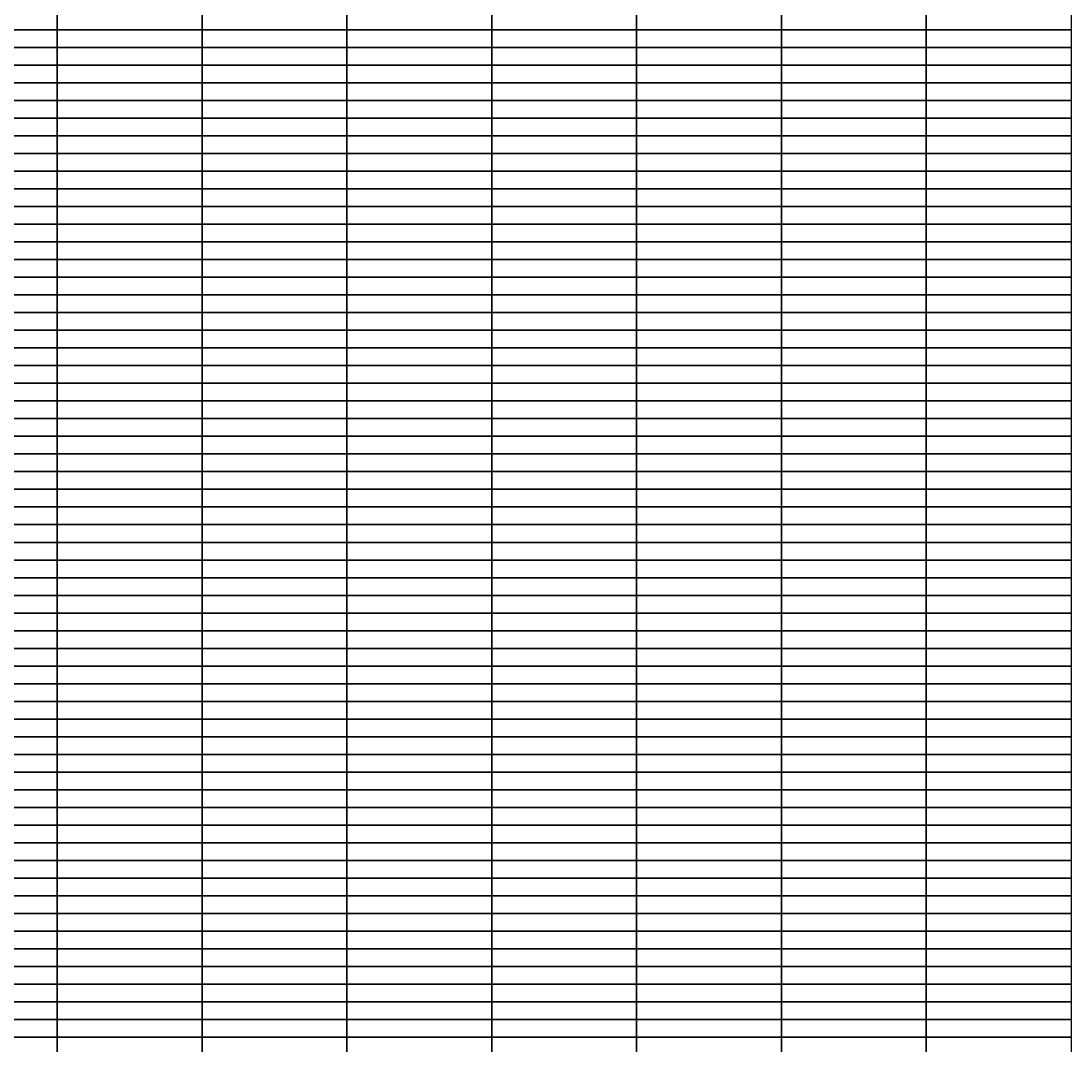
# Model space of a CAD drawing. Header units: metres. Extents: x 0 to 1189, y 5 to 4665.
# Drawn here: x 891.8 to 1189, y 4082.5 to 4372.5 of the extents above; entities that cross this region are included whole.
import ezdxf

# ---------------------------------------------------------------- set-up
doc = ezdxf.new("R2010")
doc.units = ezdxf.units.M

msp = doc.modelspace()

# ---------------------------------------------------------------- linework, layer by layer
for points in [[(902, 4370, 165.11), (861, 4370, 155.15), (861, 4375, 178.22), (902, 4375, 181.36)], [(943, 4370, 170.91), (902, 4370, 165.11), (902, 4375, 181.36), (943, 4375, 183.93)], [(984, 4370, 175.76), (943, 4370, 170.91), (943, 4375, 183.93), (984, 4375, 184.61)], [(1025, 4370, 178.91), (984, 4370, 175.76), (984, 4375, 184.61), (1025, 4375, 185.31)], [(1066, 4370, 181.17), (1025, 4370, 178.91), (1025, 4375, 185.31), (1066, 4375, 185.81)], [(1107, 4370, 182.7), (1066, 4370, 181.17), (1066, 4375, 185.81), (1107, 4375, 186.12)], [(1148, 4370, 183.69), (1107, 4370, 182.7), (1107, 4375, 186.12), (1148, 4375, 186.33)], [(1189, 4370, 184.22), (1148, 4370, 183.69), (1148, 4375, 186.33), (1189, 4375, 186.44)], [(902, 4365, 148.87), (861, 4365, 122.05), (861, 4370, 155.15), (902, 4370, 165.11)], [(943, 4365, 155.66), (902, 4365, 148.87), (902, 4370, 165.11), (943, 4370, 170.91)], [(984, 4365, 166.92), (943, 4365, 155.66), (943, 4370, 170.91), (984, 4370, 175.76)], [(1025, 4365, 175.31), (984, 4365, 166.92), (984, 4370, 175.76), (1025, 4370, 178.91)], [(1066, 4365, 180.98), (1025, 4365, 175.31), (1025, 4370, 178.91), (1066, 4370, 181.17)], [(1107, 4365, 183.04), (1066, 4365, 180.98), (1066, 4370, 181.17), (1107, 4370, 182.7)], [(1148, 4365, 184.54), (1107, 4365, 183.04), (1107, 4370, 182.7), (1148, 4370, 183.69)], [(1189, 4365, 185.01), (1148, 4365, 184.54), (1148, 4370, 183.69), (1189, 4370, 184.22)], [(902, 4360, 181.61), (861, 4360, 179.62), (861, 4365, 122.05), (902, 4365, 148.87)], [(943, 4360, 182.5), (902, 4360, 181.61), (902, 4365, 148.87), (943, 4365, 155.66)], [(984, 4360, 185.49), (943, 4360, 182.5), (943, 4365, 155.66), (984, 4365, 166.92)], [(1025, 4360, 186.14), (984, 4360, 185.49), (984, 4365, 166.92), (1025, 4365, 175.31)], [(1066, 4360, 186.48), (1025, 4360, 186.14), (1025, 4365, 175.31), (1066, 4365, 180.98)], [(1107, 4360, 186.6), (1066, 4360, 186.48), (1066, 4365, 180.98), (1107, 4365, 183.04)], [(1148, 4360, 186.68), (1107, 4360, 186.6), (1107, 4365, 183.04), (1148, 4365, 184.54)], [(1189, 4360, 186.74), (1148, 4360, 186.68), (1148, 4365, 184.54), (1189, 4365, 185.01)], [(902, 4355, 182.24), (861, 4355, 183.01), (861, 4360, 179.62), (902, 4360, 181.61)], [(943, 4355, 182.09), (902, 4355, 182.24), (902, 4360, 181.61), (943, 4360, 182.5)], [(984, 4355, 182.72), (943, 4355, 182.09), (943, 4360, 182.5), (984, 4360, 185.49)], [(1025, 4355, 186.39), (984, 4355, 182.72), (984, 4360, 185.49), (1025, 4360, 186.14)], [(1066, 4355, 186.7), (1025, 4355, 186.39), (1025, 4360, 186.14), (1066, 4360, 186.48)], [(1107, 4355, 186.78), (1066, 4355, 186.7), (1066, 4360, 186.48), (1107, 4360, 186.6)], [(1148, 4355, 186.81), (1107, 4355, 186.78), (1107, 4360, 186.6), (1148, 4360, 186.68)], [(1189, 4355, 186.85), (1148, 4355, 186.81), (1148, 4360, 186.68), (1189, 4360, 186.74)], [(902, 4350, 183.45), (861, 4350, 182.73), (861, 4355, 183.01), (902, 4355, 182.24)], [(943, 4350, 184.79), (902, 4350, 183.45), (902, 4355, 182.24), (943, 4355, 182.09)], [(984, 4350, 186.11), (943, 4350, 184.79), (943, 4355, 182.09), (984, 4355, 182.72)], [(1025, 4350, 186.41), (984, 4350, 186.11), (984, 4355, 182.72), (1025, 4355, 186.39)], [(1066, 4350, 186.58), (1025, 4350, 186.41), (1025, 4355, 186.39), (1066, 4355, 186.7)], [(1107, 4350, 186.69), (1066, 4350, 186.58), (1066, 4355, 186.7), (1107, 4355, 186.78)], [(1148, 4350, 186.75), (1107, 4350, 186.69), (1107, 4355, 186.78), (1148, 4355, 186.81)], [(1189, 4350, 186.8), (1148, 4350, 186.75), (1148, 4355, 186.81), (1189, 4355, 186.85)], [(902, 4345, 142.66), (861, 4345, 113.46), (861, 4350, 182.73), (902, 4350, 183.45)], [(943, 4345, 163.26), (902, 4345, 142.66), (902, 4350, 183.45), (943, 4350, 184.79)], [(984, 4345, 165.86), (943, 4345, 163.26), (943, 4350, 184.79), (984, 4350, 186.11)], [(1025, 4345, 173.93), (984, 4345, 165.86), (984, 4350, 186.11), (1025, 4350, 186.41)], [(1066, 4345, 177.3), (1025, 4345, 173.93), (1025, 4350, 186.41), (1066, 4350, 186.58)], [(1107, 4345, 180.35), (1066, 4345, 177.3), (1066, 4350, 186.58), (1107, 4350, 186.69)], [(1148, 4345, 183.02), (1107, 4345, 180.35), (1107, 4350, 186.69), (1148, 4350, 186.75)], [(1189, 4345, 185.59), (1148, 4345, 183.02), (1148, 4350, 186.75), (1189, 4350, 186.8)], [(902, 4340, 135.11), (861, 4340, 128.41), (861, 4345, 113.46), (902, 4345, 142.66)], [(943, 4340, 149.87), (902, 4340, 135.11), (902, 4345, 142.66), (943, 4345, 163.26)], [(984, 4340, 165.26), (943, 4340, 149.87), (943, 4345, 163.26), (984, 4345, 165.86)], [(1025, 4340, 171.49), (984, 4340, 165.26), (984, 4345, 165.86), (1025, 4345, 173.93)], [(1066, 4340, 174.73), (1025, 4340, 171.49), (1025, 4345, 173.93), (1066, 4345, 177.3)], [(1107, 4340, 177.35), (1066, 4340, 174.73), (1066, 4345, 177.3), (1107, 4345, 180.35)], [(1148, 4340, 180.08), (1107, 4340, 177.35), (1107, 4345, 180.35), (1148, 4345, 183.02)], [(1189, 4340, 185.06), (1148, 4340, 180.08), (1148, 4345, 183.02), (1189, 4345, 185.59)], [(902, 4335, 179.28), (861, 4335, 174.38), (861, 4340, 128.41), (902, 4340, 135.11)], [(943, 4335, 181.57), (902, 4335, 179.28), (902, 4340, 135.11), (943, 4340, 149.87)], [(984, 4335, 184.33), (943, 4335, 181.57), (943, 4340, 149.87), (984, 4340, 165.26)], [(1025, 4335, 185.19), (984, 4335, 184.33), (984, 4340, 165.26), (1025, 4340, 171.49)], [(1066, 4335, 185.72), (1025, 4335, 185.19), (1025, 4340, 171.49), (1066, 4340, 174.73)], [(1107, 4335, 186.05), (1066, 4335, 185.72), (1066, 4340, 174.73), (1107, 4340, 177.35)], [(1148, 4335, 186.27), (1107, 4335, 186.05), (1107, 4340, 177.35), (1148, 4340, 180.08)], [(1189, 4335, 186.39), (1148, 4335, 186.27), (1148, 4340, 180.08), (1189, 4340, 185.06)], [(902, 4330, 177.36), (861, 4330, 168.54), (861, 4335, 174.38), (902, 4335, 179.28)], [(943, 4330, 179.69), (902, 4330, 177.36), (902, 4335, 179.28), (943, 4335, 181.57)], [(984, 4330, 182.96), (943, 4330, 179.69), (943, 4335, 181.57), (984, 4335, 184.33)], [(1025, 4330, 185.65), (984, 4330, 182.96), (984, 4335, 184.33), (1025, 4335, 185.19)], [(1066, 4330, 186.16), (1025, 4330, 185.65), (1025, 4335, 185.19), (1066, 4335, 185.72)], [(1107, 4330, 186.37), (1066, 4330, 186.16), (1066, 4335, 185.72), (1107, 4335, 186.05)], [(1148, 4330, 186.52), (1107, 4330, 186.37), (1107, 4335, 186.05), (1148, 4335, 186.27)], [(1189, 4330, 186.61), (1148, 4330, 186.52), (1148, 4335, 186.27), (1189, 4335, 186.39)], [(902, 4325, 176.33), (861, 4325, 171.58), (861, 4330, 168.54), (902, 4330, 177.36)], [(943, 4325, 181.16), (902, 4325, 176.33), (902, 4330, 177.36), (943, 4330, 179.69)], [(984, 4325, 185), (943, 4325, 181.16), (943, 4330, 179.69), (984, 4330, 182.96)], [(1025, 4325, 185.91), (984, 4325, 185), (984, 4330, 182.96), (1025, 4330, 185.65)], [(1066, 4325, 186.26), (1025, 4325, 185.91), (1025, 4330, 185.65), (1066, 4330, 186.16)], [(1107, 4325, 186.46), (1066, 4325, 186.26), (1066, 4330, 186.16), (1107, 4330, 186.37)], [(1148, 4325, 186.57), (1107, 4325, 186.46), (1107, 4330, 186.37), (1148, 4330, 186.52)], [(1189, 4325, 186.65), (1148, 4325, 186.57), (1148, 4330, 186.52), (1189, 4330, 186.61)], [(902, 4320, 177.08), (861, 4320, 166.92), (861, 4325, 171.58), (902, 4325, 176.33)], [(943, 4320, 180.62), (902, 4320, 177.08), (902, 4325, 176.33), (943, 4325, 181.16)], [(984, 4320, 183.69), (943, 4320, 180.62), (943, 4325, 181.16), (984, 4325, 185)], [(1025, 4320, 184.83), (984, 4320, 183.69), (984, 4325, 185), (1025, 4325, 185.91)], [(1066, 4320, 185.45), (1025, 4320, 184.83), (1025, 4325, 185.91), (1066, 4325, 186.26)], [(1107, 4320, 185.86), (1066, 4320, 185.45), (1066, 4325, 186.26), (1107, 4325, 186.46)], [(1148, 4320, 186.13), (1107, 4320, 185.86), (1107, 4325, 186.46), (1148, 4325, 186.57)], [(1189, 4320, 186.27), (1148, 4320, 186.13), (1148, 4325, 186.57), (1189, 4325, 186.65)], [(902, 4315, 170.61), (861, 4315, 159.33), (861, 4320, 166.92), (902, 4320, 177.08)], [(943, 4315, 174.31), (902, 4315, 170.61), (902, 4320, 177.08), (943, 4320, 180.62)], [(984, 4315, 180.75), (943, 4315, 174.31), (943, 4320, 180.62), (984, 4320, 183.69)], [(1025, 4315, 182.6), (984, 4315, 180.75), (984, 4320, 183.69), (1025, 4320, 184.83)], [(1066, 4315, 183.87), (1025, 4315, 182.6), (1025, 4320, 184.83), (1066, 4320, 185.45)], [(1107, 4315, 184.69), (1066, 4315, 183.87), (1066, 4320, 185.45), (1107, 4320, 185.86)], [(1148, 4315, 185.22), (1107, 4315, 184.69), (1107, 4320, 185.86), (1148, 4320, 186.13)], [(1189, 4315, 185.5), (1148, 4315, 185.22), (1148, 4320, 186.13), (1189, 4320, 186.27)], [(902, 4310, 149.73), (861, 4310, 124.49), (861, 4315, 159.33), (902, 4315, 170.61)], [(943, 4310, 155.33), (902, 4310, 149.73), (902, 4315, 170.61), (943, 4315, 174.31)], [(984, 4310, 167.81), (943, 4310, 155.33), (943, 4315, 174.31), (984, 4315, 180.75)], [(1025, 4310, 175.8), (984, 4310, 167.81), (984, 4315, 180.75), (1025, 4315, 182.6)], [(1066, 4310, 181.58), (1025, 4310, 175.8), (1025, 4315, 182.6), (1066, 4315, 183.87)], [(1107, 4310, 183.57), (1066, 4310, 181.58), (1066, 4315, 183.87), (1107, 4315, 184.69)], [(1148, 4310, 185.34), (1107, 4310, 183.57), (1107, 4315, 184.69), (1148, 4315, 185.22)], [(1189, 4310, 185.71), (1148, 4310, 185.34), (1148, 4315, 185.22), (1189, 4315, 185.5)], [(902, 4305, 177.55), (861, 4305, 171.45), (861, 4310, 124.49), (902, 4310, 149.73)], [(943, 4305, 181.62), (902, 4305, 177.55), (902, 4310, 149.73), (943, 4310, 155.33)], [(984, 4305, 183.29), (943, 4305, 181.62), (943, 4310, 155.33), (984, 4310, 167.81)], [(1025, 4305, 184.34), (984, 4305, 183.29), (984, 4310, 167.81), (1025, 4310, 175.8)], [(1066, 4305, 185.1), (1025, 4305, 184.34), (1025, 4310, 175.8), (1066, 4310, 181.58)], [(1107, 4305, 185.6), (1066, 4305, 185.1), (1066, 4310, 181.58), (1107, 4310, 183.57)], [(1148, 4305, 185.93), (1107, 4305, 185.6), (1107, 4310, 183.57), (1148, 4310, 185.34)], [(1189, 4305, 186.1), (1148, 4305, 185.93), (1148, 4310, 185.34), (1189, 4310, 185.71)], [(902, 4300, 180.05), (861, 4300, 175.06), (861, 4305, 171.45), (902, 4305, 177.55)], [(943, 4300, 181.34), (902, 4300, 180.05), (902, 4305, 177.55), (943, 4305, 181.62)], [(984, 4300, 183.01), (943, 4300, 181.34), (943, 4305, 181.62), (984, 4305, 183.29)], [(1025, 4300, 186), (984, 4300, 183.01), (984, 4305, 183.29), (1025, 4305, 184.34)], [(1066, 4300, 186.86), (1025, 4300, 186), (1025, 4305, 184.34), (1066, 4305, 185.1)], [(1107, 4300, 186.94), (1066, 4300, 186.86), (1066, 4305, 185.1), (1107, 4305, 185.6)], [(1148, 4300, 186.96), (1107, 4300, 186.94), (1107, 4305, 185.6), (1148, 4305, 185.93)], [(1189, 4300, 186.97), (1148, 4300, 186.96), (1148, 4305, 185.93), (1189, 4305, 186.1)], [(902, 4295, 180.4), (861, 4295, 176.89), (861, 4300, 175.06), (902, 4300, 180.05)], [(943, 4295, 182.41), (902, 4295, 180.4), (902, 4300, 180.05), (943, 4300, 181.34)], [(984, 4295, 183.85), (943, 4295, 182.41), (943, 4300, 181.34), (984, 4300, 183.01)], [(1025, 4295, 184.76), (984, 4295, 183.85), (984, 4300, 183.01), (1025, 4300, 186)], [(1066, 4295, 185.38), (1025, 4295, 184.76), (1025, 4300, 186), (1066, 4300, 186.86)], [(1107, 4295, 185.8), (1066, 4295, 185.38), (1066, 4300, 186.86), (1107, 4300, 186.94)], [(1148, 4295, 186.08), (1107, 4295, 185.8), (1107, 4300, 186.94), (1148, 4300, 186.96)], [(1189, 4295, 186.22), (1148, 4295, 186.08), (1148, 4300, 186.96), (1189, 4300, 186.97)], [(902, 4290, 181.59), (861, 4290, 174.53), (861, 4295, 176.89), (902, 4295, 180.4)], [(943, 4290, 184.95), (902, 4290, 181.59), (902, 4295, 180.4), (943, 4295, 182.41)], [(984, 4290, 186.31), (943, 4290, 184.95), (943, 4295, 182.41), (984, 4295, 183.85)], [(1025, 4290, 186.74), (984, 4290, 186.31), (984, 4295, 183.85), (1025, 4295, 184.76)], [(1066, 4290, 186.85), (1025, 4290, 186.74), (1025, 4295, 184.76), (1066, 4295, 185.38)], [(1107, 4290, 186.89), (1066, 4290, 186.85), (1066, 4295, 185.38), (1107, 4295, 185.8)], [(1148, 4290, 186.92), (1107, 4290, 186.89), (1107, 4295, 185.8), (1148, 4295, 186.08)], [(1189, 4290, 186.93), (1148, 4290, 186.92), (1148, 4295, 186.08), (1189, 4295, 186.22)], [(902, 4285, 128.11), (861, 4285, 111.62), (861, 4290, 174.53), (902, 4290, 181.59)], [(943, 4285, 147.66), (902, 4285, 128.11), (902, 4290, 181.59), (943, 4290, 184.95)], [(984, 4285, 160.26), (943, 4285, 147.66), (943, 4290, 184.95), (984, 4290, 186.31)], [(1025, 4285, 168.26), (984, 4285, 160.26), (984, 4290, 186.31), (1025, 4290, 186.74)], [(1066, 4285, 173.12), (1025, 4285, 168.26), (1025, 4290, 186.74), (1066, 4290, 186.85)], [(1107, 4285, 176.59), (1066, 4285, 173.12), (1066, 4290, 186.85), (1107, 4290, 186.89)], [(1148, 4285, 180.62), (1107, 4285, 176.59), (1107, 4290, 186.89), (1148, 4290, 186.92)], [(1189, 4285, 185.32), (1148, 4285, 180.62), (1148, 4290, 186.92), (1189, 4290, 186.93)], [(902, 4280, 176.95), (861, 4280, 168.91), (861, 4285, 111.62), (902, 4285, 128.11)], [(943, 4280, 179.54), (902, 4280, 176.95), (902, 4285, 128.11), (943, 4285, 147.66)], [(984, 4280, 182), (943, 4280, 179.54), (943, 4285, 147.66), (984, 4285, 160.26)], [(1025, 4280, 183.46), (984, 4280, 182), (984, 4285, 160.26), (1025, 4285, 168.26)], [(1066, 4280, 184.42), (1025, 4280, 183.46), (1025, 4285, 168.26), (1066, 4285, 173.12)], [(1107, 4280, 185.21), (1066, 4280, 184.42), (1066, 4285, 173.12), (1107, 4285, 176.59)], [(1148, 4280, 185.58), (1107, 4280, 185.21), (1107, 4285, 176.59), (1148, 4285, 180.62)], [(1189, 4280, 185.85), (1148, 4280, 185.58), (1148, 4285, 180.62), (1189, 4285, 185.32)], [(902, 4275, 173.53), (861, 4275, 164.74), (861, 4280, 168.91), (902, 4280, 176.95)], [(943, 4275, 178.8), (902, 4275, 173.53), (902, 4280, 176.95), (943, 4280, 179.54)], [(984, 4275, 181.32), (943, 4275, 178.8), (943, 4280, 179.54), (984, 4280, 182)], [(1025, 4275, 183.78), (984, 4275, 181.32), (984, 4280, 182), (1025, 4280, 183.46)], [(1066, 4275, 183.68), (1025, 4275, 183.78), (1025, 4280, 183.46), (1066, 4280, 184.42)], [(1107, 4275, 184.96), (1066, 4275, 183.68), (1066, 4280, 184.42), (1107, 4280, 185.21)], [(1148, 4275, 185.48), (1107, 4275, 184.96), (1107, 4280, 185.21), (1148, 4280, 185.58)], [(1189, 4275, 185.86), (1148, 4275, 185.48), (1148, 4280, 185.58), (1189, 4280, 185.85)], [(902, 4270, 180.75), (861, 4270, 169.59), (861, 4275, 164.74), (902, 4275, 173.53)], [(943, 4270, 183.07), (902, 4270, 180.75), (902, 4275, 173.53), (943, 4275, 178.8)], [(984, 4270, 184.82), (943, 4270, 183.07), (943, 4275, 178.8), (984, 4275, 181.32)], [(1025, 4270, 185.51), (984, 4270, 184.82), (984, 4275, 181.32), (1025, 4275, 183.78)], [(1066, 4270, 185.9), (1025, 4270, 185.51), (1025, 4275, 183.78), (1066, 4275, 183.68)], [(1107, 4270, 186.19), (1066, 4270, 185.9), (1066, 4275, 183.68), (1107, 4275, 184.96)], [(1148, 4270, 186.39), (1107, 4270, 186.19), (1107, 4275, 184.96), (1148, 4275, 185.48)], [(1189, 4270, 186.48), (1148, 4270, 186.39), (1148, 4275, 185.48), (1189, 4275, 185.86)], [(902, 4265, 179.04), (861, 4265, 168.04), (861, 4270, 169.59), (902, 4270, 180.75)], [(943, 4265, 180.31), (902, 4265, 179.04), (902, 4270, 180.75), (943, 4270, 183.07)], [(984, 4265, 183.79), (943, 4265, 180.31), (943, 4270, 183.07), (984, 4270, 184.82)], [(1025, 4265, 184.35), (984, 4265, 183.79), (984, 4270, 184.82), (1025, 4270, 185.51)], [(1066, 4265, 184.31), (1025, 4265, 184.35), (1025, 4270, 185.51), (1066, 4270, 185.9)], [(1107, 4265, 185.39), (1066, 4265, 184.31), (1066, 4270, 185.9), (1107, 4270, 186.19)], [(1148, 4265, 186.32), (1107, 4265, 185.39), (1107, 4270, 186.19), (1148, 4270, 186.39)], [(1189, 4265, 186.69), (1148, 4265, 186.32), (1148, 4270, 186.39), (1189, 4270, 186.48)], [(902, 4260, 177.06), (861, 4260, 162.51), (861, 4265, 168.04), (902, 4265, 179.04)], [(943, 4260, 176.19), (902, 4260, 177.06), (902, 4265, 179.04), (943, 4265, 180.31)], [(984, 4260, 183.81), (943, 4260, 176.19), (943, 4265, 180.31), (984, 4265, 183.79)], [(1025, 4260, 184.58), (984, 4260, 183.81), (984, 4265, 183.79), (1025, 4265, 184.35)], [(1066, 4260, 185.23), (1025, 4260, 184.58), (1025, 4265, 184.35), (1066, 4265, 184.31)], [(1107, 4260, 185.67), (1066, 4260, 185.23), (1066, 4265, 184.31), (1107, 4265, 185.39)], [(1148, 4260, 185.98), (1107, 4260, 185.67), (1107, 4265, 185.39), (1148, 4265, 186.32)], [(1189, 4260, 186.14), (1148, 4260, 185.98), (1148, 4265, 186.32), (1189, 4265, 186.69)], [(902, 4255, 150.88), (861, 4255, 120.4), (861, 4260, 162.51), (902, 4260, 177.06)], [(943, 4255, 154.45), (902, 4255, 150.88), (902, 4260, 177.06), (943, 4260, 176.19)], [(984, 4255, 168.03), (943, 4255, 154.45), (943, 4260, 176.19), (984, 4260, 183.81)], [(1025, 4255, 176.13), (984, 4255, 168.03), (984, 4260, 183.81), (1025, 4260, 184.58)], [(1066, 4255, 182.08), (1025, 4255, 176.13), (1025, 4260, 184.58), (1066, 4260, 185.23)], [(1107, 4255, 184.02), (1066, 4255, 182.08), (1066, 4260, 185.23), (1107, 4260, 185.67)], [(1148, 4255, 186.23), (1107, 4255, 184.02), (1107, 4260, 185.67), (1148, 4260, 185.98)], [(1189, 4255, 186.94), (1148, 4255, 186.23), (1148, 4260, 185.98), (1189, 4260, 186.14)], [(902, 4250, 183.6), (861, 4250, 174.28), (861, 4255, 120.4), (902, 4255, 150.88)], [(943, 4250, 184.94), (902, 4250, 183.6), (902, 4255, 150.88), (943, 4255, 154.45)], [(984, 4250, 186.27), (943, 4250, 184.94), (943, 4255, 154.45), (984, 4255, 168.03)], [(1025, 4250, 186.66), (984, 4250, 186.27), (984, 4255, 168.03), (1025, 4255, 176.13)], [(1066, 4250, 186.77), (1025, 4250, 186.66), (1025, 4255, 176.13), (1066, 4255, 182.08)], [(1107, 4250, 186.83), (1066, 4250, 186.77), (1066, 4255, 182.08), (1107, 4255, 184.02)], [(1148, 4250, 186.87), (1107, 4250, 186.83), (1107, 4255, 184.02), (1148, 4255, 186.23)], [(1189, 4250, 186.9), (1148, 4250, 186.87), (1148, 4255, 186.23), (1189, 4255, 186.94)], [(902, 4245, 179.91), (861, 4245, 178.06), (861, 4250, 174.28), (902, 4250, 183.6)], [(943, 4245, 180.66), (902, 4245, 179.91), (902, 4250, 183.6), (943, 4250, 184.94)], [(984, 4245, 183.39), (943, 4245, 180.66), (943, 4250, 184.94), (984, 4250, 186.27)], [(1025, 4245, 186.14), (984, 4245, 183.39), (984, 4250, 186.27), (1025, 4250, 186.66)], [(1066, 4245, 186.84), (1025, 4245, 186.14), (1025, 4250, 186.66), (1066, 4250, 186.77)], [(1107, 4245, 186.89), (1066, 4245, 186.84), (1066, 4250, 186.77), (1107, 4250, 186.83)], [(1148, 4245, 186.92), (1107, 4245, 186.89), (1107, 4250, 186.83), (1148, 4250, 186.87)], [(1189, 4245, 186.93), (1148, 4245, 186.92), (1148, 4250, 186.87), (1189, 4250, 186.9)], [(902, 4240, 183.62), (861, 4240, 180.73), (861, 4245, 178.06), (902, 4245, 179.91)], [(943, 4240, 184.98), (902, 4240, 183.62), (902, 4245, 179.91), (943, 4245, 180.66)], [(984, 4240, 185.77), (943, 4240, 184.98), (943, 4245, 180.66), (984, 4245, 183.39)], [(1025, 4240, 186.18), (984, 4240, 185.77), (984, 4245, 183.39), (1025, 4245, 186.14)], [(1066, 4240, 186.42), (1025, 4240, 186.18), (1025, 4245, 186.14), (1066, 4245, 186.84)], [(1107, 4240, 186.57), (1066, 4240, 186.42), (1066, 4245, 186.84), (1107, 4245, 186.89)], [(1148, 4240, 186.67), (1107, 4240, 186.57), (1107, 4245, 186.89), (1148, 4245, 186.92)], [(1189, 4240, 186.73), (1148, 4240, 186.67), (1148, 4245, 186.92), (1189, 4245, 186.93)], [(902, 4235, 183.29), (861, 4235, 181.14), (861, 4240, 180.73), (902, 4240, 183.62)], [(943, 4235, 184.82), (902, 4235, 183.29), (902, 4240, 183.62), (943, 4240, 184.98)], [(984, 4235, 185.71), (943, 4235, 184.82), (943, 4240, 184.98), (984, 4240, 185.77)], [(1025, 4235, 186.15), (984, 4235, 185.71), (984, 4240, 185.77), (1025, 4240, 186.18)], [(1066, 4235, 186.4), (1025, 4235, 186.15), (1025, 4240, 186.18), (1066, 4240, 186.42)], [(1107, 4235, 186.56), (1066, 4235, 186.4), (1066, 4240, 186.42), (1107, 4240, 186.57)], [(1148, 4235, 186.66), (1107, 4235, 186.56), (1107, 4240, 186.57), (1148, 4240, 186.67)], [(1189, 4235, 186.71), (1148, 4235, 186.66), (1148, 4240, 186.67), (1189, 4240, 186.73)], [(902, 4230, 145.13), (861, 4230, 125.74), (861, 4235, 181.14), (902, 4235, 183.29)], [(943, 4230, 164.08), (902, 4230, 145.13), (902, 4235, 183.29), (943, 4235, 184.82)], [(984, 4230, 171.81), (943, 4230, 164.08), (943, 4235, 184.82), (984, 4235, 185.71)], [(1025, 4230, 178.05), (984, 4230, 171.81), (984, 4235, 185.71), (1025, 4235, 186.15)], [(1066, 4230, 180.31), (1025, 4230, 178.05), (1025, 4235, 186.15), (1066, 4235, 186.4)], [(1107, 4230, 182.8), (1066, 4230, 180.31), (1066, 4235, 186.4), (1107, 4235, 186.56)], [(1148, 4230, 183.98), (1107, 4230, 182.8), (1107, 4235, 186.56), (1148, 4235, 186.66)], [(1189, 4230, 185.55), (1148, 4230, 183.98), (1148, 4235, 186.66), (1189, 4235, 186.71)], [(902, 4225, 181.02), (861, 4225, 171.75), (861, 4230, 125.74), (902, 4230, 145.13)], [(943, 4225, 184.38), (902, 4225, 181.02), (902, 4230, 145.13), (943, 4230, 164.08)], [(984, 4225, 185.61), (943, 4225, 184.38), (943, 4230, 164.08), (984, 4230, 171.81)], [(1025, 4225, 186.08), (984, 4225, 185.61), (984, 4230, 171.81), (1025, 4230, 178.05)], [(1066, 4225, 186.33), (1025, 4225, 186.08), (1025, 4230, 178.05), (1066, 4230, 180.31)], [(1107, 4225, 186.51), (1066, 4225, 186.33), (1066, 4230, 180.31), (1107, 4230, 182.8)], [(1148, 4225, 186.62), (1107, 4225, 186.51), (1107, 4230, 182.8), (1148, 4230, 183.98)], [(1189, 4225, 186.68), (1148, 4225, 186.62), (1148, 4230, 183.98), (1189, 4230, 185.55)], [(902, 4220, 177.88), (861, 4220, 173.65), (861, 4225, 171.75), (902, 4225, 181.02)], [(943, 4220, 181.9), (902, 4220, 177.88), (902, 4225, 181.02), (943, 4225, 184.38)], [(984, 4220, 183.74), (943, 4220, 181.9), (943, 4225, 184.38), (984, 4225, 185.61)], [(1025, 4220, 185.75), (984, 4220, 183.74), (984, 4225, 185.61), (1025, 4225, 186.08)], [(1066, 4220, 186.25), (1025, 4220, 185.75), (1025, 4225, 186.08), (1066, 4225, 186.33)], [(1107, 4220, 186.45), (1066, 4220, 186.25), (1066, 4225, 186.33), (1107, 4225, 186.51)], [(1148, 4220, 186.58), (1107, 4220, 186.45), (1107, 4225, 186.51), (1148, 4225, 186.62)], [(1189, 4220, 186.65), (1148, 4220, 186.58), (1148, 4225, 186.62), (1189, 4225, 186.68)], [(902, 4215, 180.52), (861, 4215, 173.37), (861, 4220, 173.65), (902, 4220, 177.88)], [(943, 4215, 183.79), (902, 4215, 180.52), (902, 4220, 177.88), (943, 4220, 181.9)], [(984, 4215, 185.56), (943, 4215, 183.79), (943, 4220, 181.9), (984, 4220, 183.74)], [(1025, 4215, 186.16), (984, 4215, 185.56), (984, 4220, 183.74), (1025, 4220, 185.75)], [(1066, 4215, 186.41), (1025, 4215, 186.16), (1025, 4220, 185.75), (1066, 4220, 186.25)], [(1107, 4215, 186.56), (1066, 4215, 186.41), (1066, 4220, 186.25), (1107, 4220, 186.45)], [(1148, 4215, 186.66), (1107, 4215, 186.56), (1107, 4220, 186.45), (1148, 4220, 186.58)], [(1189, 4215, 186.72), (1148, 4215, 186.66), (1148, 4220, 186.58), (1189, 4220, 186.65)], [(902, 4210, 180.98), (861, 4210, 178.73), (861, 4215, 173.37), (902, 4215, 180.52)], [(943, 4210, 183.85), (902, 4210, 180.98), (902, 4215, 180.52), (943, 4215, 183.79)], [(984, 4210, 184.93), (943, 4210, 183.85), (943, 4215, 183.79), (984, 4215, 185.56)], [(1025, 4210, 185.57), (984, 4210, 184.93), (984, 4215, 185.56), (1025, 4215, 186.16)], [(1066, 4210, 185.99), (1025, 4210, 185.57), (1025, 4215, 186.16), (1066, 4215, 186.41)], [(1107, 4210, 186.26), (1066, 4210, 185.99), (1066, 4215, 186.41), (1107, 4215, 186.56)], [(1148, 4210, 186.43), (1107, 4210, 186.26), (1107, 4215, 186.56), (1148, 4215, 186.66)], [(1189, 4210, 186.52), (1148, 4210, 186.43), (1148, 4215, 186.66), (1189, 4215, 186.72)], [(902, 4205, 183.06), (861, 4205, 178.77), (861, 4210, 178.73), (902, 4210, 180.98)], [(943, 4205, 185.09), (902, 4205, 183.06), (902, 4210, 180.98), (943, 4210, 183.85)], [(984, 4205, 186.52), (943, 4205, 185.09), (943, 4210, 183.85), (984, 4210, 184.93)], [(1025, 4205, 186.81), (984, 4205, 186.52), (984, 4210, 184.93), (1025, 4210, 185.57)], [(1066, 4205, 186.9), (1025, 4205, 186.81), (1025, 4210, 185.57), (1066, 4210, 185.99)], [(1107, 4205, 186.91), (1066, 4205, 186.9), (1066, 4210, 185.99), (1107, 4210, 186.26)], [(1148, 4205, 186.95), (1107, 4205, 186.91), (1107, 4210, 186.26), (1148, 4210, 186.43)], [(1189, 4205, 186.98), (1148, 4205, 186.95), (1148, 4210, 186.43), (1189, 4210, 186.52)], [(902, 4200, 170.1), (861, 4200, 158.39), (861, 4205, 178.77), (902, 4205, 183.06)], [(943, 4200, 173.89), (902, 4200, 170.1), (902, 4205, 183.06), (943, 4205, 185.09)], [(984, 4200, 178.09), (943, 4200, 173.89), (943, 4205, 185.09), (984, 4205, 186.52)], [(1025, 4200, 180.54), (984, 4200, 178.09), (984, 4205, 186.52), (1025, 4205, 186.81)], [(1066, 4200, 182.36), (1025, 4200, 180.54), (1025, 4205, 186.81), (1066, 4205, 186.9)], [(1107, 4200, 183.57), (1066, 4200, 182.36), (1066, 4205, 186.9), (1107, 4205, 186.91)], [(1148, 4200, 184.37), (1107, 4200, 183.57), (1107, 4205, 186.91), (1148, 4205, 186.95)], [(1189, 4200, 184.78), (1148, 4200, 184.37), (1148, 4205, 186.95), (1189, 4205, 186.98)], [(902, 4195, 149.19), (861, 4195, 123.03), (861, 4200, 158.39), (902, 4200, 170.1)], [(943, 4195, 156.92), (902, 4195, 149.19), (902, 4200, 170.1), (943, 4200, 173.89)], [(984, 4195, 167.36), (943, 4195, 156.92), (943, 4200, 173.89), (984, 4200, 178.09)], [(1025, 4195, 175.54), (984, 4195, 167.36), (984, 4200, 178.09), (1025, 4200, 180.54)], [(1066, 4195, 181.07), (1025, 4195, 175.54), (1025, 4200, 180.54), (1066, 4200, 182.36)], [(1107, 4195, 183.07), (1066, 4195, 181.07), (1066, 4200, 182.36), (1107, 4200, 183.57)], [(1148, 4195, 184.54), (1107, 4195, 183.07), (1107, 4200, 183.57), (1148, 4200, 184.37)], [(1189, 4195, 184.99), (1148, 4195, 184.54), (1148, 4200, 184.37), (1189, 4200, 184.78)], [(902, 4190, 172.45), (861, 4190, 168.3), (861, 4195, 123.03), (902, 4195, 149.19)], [(943, 4190, 176.49), (902, 4190, 172.45), (902, 4195, 149.19), (943, 4195, 156.92)], [(984, 4190, 183.31), (943, 4190, 176.49), (943, 4195, 156.92), (984, 4195, 167.36)], [(1025, 4190, 185.91), (984, 4190, 183.31), (984, 4195, 167.36), (1025, 4195, 175.54)], [(1066, 4190, 186.71), (1025, 4190, 185.91), (1025, 4195, 175.54), (1066, 4195, 181.07)], [(1107, 4190, 186.78), (1066, 4190, 186.71), (1066, 4195, 181.07), (1107, 4195, 183.07)], [(1148, 4190, 186.83), (1107, 4190, 186.78), (1107, 4195, 183.07), (1148, 4195, 184.54)], [(1189, 4190, 186.87), (1148, 4190, 186.83), (1148, 4195, 184.54), (1189, 4195, 184.99)], [(902, 4185, 172.78), (861, 4185, 160.48), (861, 4190, 168.3), (902, 4190, 172.45)], [(943, 4185, 178.7), (902, 4185, 172.78), (902, 4190, 172.45), (943, 4190, 176.49)], [(984, 4185, 183.37), (943, 4185, 178.7), (943, 4190, 176.49), (984, 4190, 183.31)], [(1025, 4185, 185.4), (984, 4185, 183.37), (984, 4190, 183.31), (1025, 4190, 185.91)], [(1066, 4185, 186.17), (1025, 4185, 185.4), (1025, 4190, 185.91), (1066, 4190, 186.71)], [(1107, 4185, 186.4), (1066, 4185, 186.17), (1066, 4190, 186.71), (1107, 4190, 186.78)], [(1148, 4185, 186.54), (1107, 4185, 186.4), (1107, 4190, 186.78), (1148, 4190, 186.83)], [(1189, 4185, 186.61), (1148, 4185, 186.54), (1148, 4190, 186.83), (1189, 4190, 186.87)], [(902, 4180, 175.12), (861, 4180, 159.79), (861, 4185, 160.48), (902, 4185, 172.78)], [(943, 4180, 178.81), (902, 4180, 175.12), (902, 4185, 172.78), (943, 4185, 178.7)], [(984, 4180, 181.49), (943, 4180, 178.81), (943, 4185, 178.7), (984, 4185, 183.37)], [(1025, 4180, 183.11), (984, 4180, 181.49), (984, 4185, 183.37), (1025, 4185, 185.4)], [(1066, 4180, 184.2), (1025, 4180, 183.11), (1025, 4185, 185.4), (1066, 4185, 186.17)], [(1107, 4180, 184.94), (1066, 4180, 184.2), (1066, 4185, 186.17), (1107, 4185, 186.4)], [(1148, 4180, 185.43), (1107, 4180, 184.94), (1107, 4185, 186.4), (1148, 4185, 186.54)], [(1189, 4180, 185.67), (1148, 4180, 185.43), (1148, 4185, 186.54), (1189, 4185, 186.61)], [(902, 4175, 183.29), (861, 4175, 180.69), (861, 4180, 159.79), (902, 4180, 175.12)], [(943, 4175, 185.1), (902, 4175, 183.29), (902, 4180, 175.12), (943, 4180, 178.81)], [(984, 4175, 186.09), (943, 4175, 185.1), (943, 4180, 178.81), (984, 4180, 181.49)], [(1025, 4175, 186.45), (984, 4175, 186.09), (984, 4180, 181.49), (1025, 4180, 183.11)], [(1066, 4175, 186.6), (1025, 4175, 186.45), (1025, 4180, 183.11), (1066, 4180, 184.2)], [(1107, 4175, 186.71), (1066, 4175, 186.6), (1066, 4180, 184.2), (1107, 4180, 184.94)], [(1148, 4175, 186.78), (1107, 4175, 186.71), (1107, 4180, 184.94), (1148, 4180, 185.43)], [(1189, 4175, 186.82), (1148, 4175, 186.78), (1148, 4180, 185.43), (1189, 4180, 185.67)], [(902, 4170, 143.62), (861, 4170, 142.64), (861, 4175, 180.69), (902, 4175, 183.29)], [(943, 4170, 168.27), (902, 4170, 143.62), (902, 4175, 183.29), (943, 4175, 185.1)], [(984, 4170, 175.81), (943, 4170, 168.27), (943, 4175, 185.1), (984, 4175, 186.09)], [(1025, 4170, 179.01), (984, 4170, 175.81), (984, 4175, 186.09), (1025, 4175, 186.45)], [(1066, 4170, 181.29), (1025, 4170, 179.01), (1025, 4175, 186.45), (1066, 4175, 186.6)], [(1107, 4170, 183.61), (1066, 4170, 181.29), (1066, 4175, 186.6), (1107, 4175, 186.71)], [(1148, 4170, 184.23), (1107, 4170, 183.61), (1107, 4175, 186.71), (1148, 4175, 186.78)], [(1189, 4170, 185.24), (1148, 4170, 184.23), (1148, 4175, 186.78), (1189, 4175, 186.82)], [(902, 4165, 127.03), (861, 4165, 98.98), (861, 4170, 142.64), (902, 4170, 143.62)], [(943, 4165, 145.05), (902, 4165, 127.03), (902, 4170, 143.62), (943, 4170, 168.27)], [(984, 4165, 156.92), (943, 4165, 145.05), (943, 4170, 168.27), (984, 4170, 175.81)], [(1025, 4165, 166.28), (984, 4165, 156.92), (984, 4170, 175.81), (1025, 4170, 179.01)], [(1066, 4165, 171.81), (1025, 4165, 166.28), (1025, 4170, 179.01), (1066, 4170, 181.29)], [(1107, 4165, 175.42), (1066, 4165, 171.81), (1066, 4170, 181.29), (1107, 4170, 183.61)], [(1148, 4165, 180.07), (1107, 4165, 175.42), (1107, 4170, 183.61), (1148, 4170, 184.23)], [(1189, 4165, 185.59), (1148, 4165, 180.07), (1148, 4170, 184.23), (1189, 4170, 185.24)], [(902, 4160, 180.93), (861, 4160, 177.2), (861, 4165, 98.98), (902, 4165, 127.03)], [(943, 4160, 183.06), (902, 4160, 180.93), (902, 4165, 127.03), (943, 4165, 145.05)], [(984, 4160, 184.49), (943, 4160, 183.06), (943, 4165, 145.05), (984, 4165, 156.92)], [(1025, 4160, 185.13), (984, 4160, 184.49), (984, 4165, 156.92), (1025, 4165, 166.28)], [(1066, 4160, 185.58), (1025, 4160, 185.13), (1025, 4165, 166.28), (1066, 4165, 171.81)], [(1107, 4160, 186.01), (1066, 4160, 185.58), (1066, 4165, 171.81), (1107, 4165, 175.42)], [(1148, 4160, 186.27), (1107, 4160, 186.01), (1107, 4165, 175.42), (1148, 4165, 180.07)], [(1189, 4160, 186.4), (1148, 4160, 186.27), (1148, 4165, 180.07), (1189, 4165, 185.59)], [(902, 4155, 176.53), (861, 4155, 172.74), (861, 4160, 177.2), (902, 4160, 180.93)], [(943, 4155, 179.11), (902, 4155, 176.53), (902, 4160, 180.93), (943, 4160, 183.06)], [(984, 4155, 182.3), (943, 4155, 179.11), (943, 4160, 183.06), (984, 4160, 184.49)], [(1025, 4155, 183.98), (984, 4155, 182.3), (984, 4160, 184.49), (1025, 4160, 185.13)], [(1066, 4155, 184.17), (1025, 4155, 183.98), (1025, 4160, 185.13), (1066, 4160, 185.58)], [(1107, 4155, 185.2), (1066, 4155, 184.17), (1066, 4160, 185.58), (1107, 4160, 186.01)], [(1148, 4155, 186.11), (1107, 4155, 185.2), (1107, 4160, 186.01), (1148, 4160, 186.27)], [(1189, 4155, 186.41), (1148, 4155, 186.11), (1148, 4160, 186.27), (1189, 4160, 186.4)], [(902, 4150, 175.62), (861, 4150, 170.23), (861, 4155, 172.74), (902, 4155, 176.53)], [(943, 4150, 179.1), (902, 4150, 175.62), (902, 4155, 176.53), (943, 4155, 179.11)], [(984, 4150, 181.62), (943, 4150, 179.1), (943, 4155, 179.11), (984, 4155, 182.3)], [(1025, 4150, 183.33), (984, 4150, 181.62), (984, 4155, 182.3), (1025, 4155, 183.98)], [(1066, 4150, 184.32), (1025, 4150, 183.33), (1025, 4155, 183.98), (1066, 4155, 184.17)], [(1107, 4150, 185.02), (1066, 4150, 184.32), (1066, 4155, 184.17), (1107, 4155, 185.2)], [(1148, 4150, 185.49), (1107, 4150, 185.02), (1107, 4155, 185.2), (1148, 4155, 186.11)], [(1189, 4150, 185.72), (1148, 4150, 185.49), (1148, 4155, 186.11), (1189, 4155, 186.41)], [(902, 4145, 178.55), (861, 4145, 173), (861, 4150, 170.23), (902, 4150, 175.62)], [(943, 4145, 181.6), (902, 4145, 178.55), (902, 4150, 175.62), (943, 4150, 179.1)], [(984, 4145, 183.34), (943, 4145, 181.6), (943, 4150, 179.1), (984, 4150, 181.62)], [(1025, 4145, 183.93), (984, 4145, 183.34), (984, 4150, 181.62), (1025, 4150, 183.33)], [(1066, 4145, 184.1), (1025, 4145, 183.93), (1025, 4150, 183.33), (1066, 4150, 184.32)], [(1107, 4145, 185.22), (1066, 4145, 184.1), (1066, 4150, 184.32), (1107, 4150, 185.02)], [(1148, 4145, 186.1), (1107, 4145, 185.22), (1107, 4150, 185.02), (1148, 4150, 185.49)], [(1189, 4145, 186.41), (1148, 4145, 186.1), (1148, 4150, 185.49), (1189, 4150, 185.72)], [(902, 4140, 178.55), (861, 4140, 173), (861, 4145, 173), (902, 4145, 178.55)], [(943, 4140, 181.6), (902, 4140, 178.55), (902, 4145, 178.55), (943, 4145, 181.6)], [(984, 4140, 183.34), (943, 4140, 181.6), (943, 4145, 181.6), (984, 4145, 183.34)], [(1025, 4140, 183.93), (984, 4140, 183.34), (984, 4145, 183.34), (1025, 4145, 183.93)], [(1066, 4140, 184.1), (1025, 4140, 183.93), (1025, 4145, 183.93), (1066, 4145, 184.1)], [(1107, 4140, 185.22), (1066, 4140, 184.1), (1066, 4145, 184.1), (1107, 4145, 185.22)], [(1148, 4140, 186.1), (1107, 4140, 185.22), (1107, 4145, 185.22), (1148, 4145, 186.1)], [(1189, 4140, 186.41), (1148, 4140, 186.1), (1148, 4145, 186.1), (1189, 4145, 186.41)], [(902, 4135, 183.06), (861, 4135, 180.75), (861, 4140, 173), (902, 4140, 178.55)], [(943, 4135, 185.07), (902, 4135, 183.06), (902, 4140, 178.55), (943, 4140, 181.6)], [(984, 4135, 186.19), (943, 4135, 185.07), (943, 4140, 181.6), (984, 4140, 183.34)], [(1025, 4135, 186.6), (984, 4135, 186.19), (984, 4140, 183.34), (1025, 4140, 183.93)], [(1066, 4135, 186.72), (1025, 4135, 186.6), (1025, 4140, 183.93), (1066, 4140, 184.1)], [(1107, 4135, 186.77), (1066, 4135, 186.72), (1066, 4140, 184.1), (1107, 4140, 185.22)], [(1148, 4135, 186.82), (1107, 4135, 186.77), (1107, 4140, 185.22), (1148, 4140, 186.1)], [(1189, 4135, 186.88), (1148, 4135, 186.82), (1148, 4140, 186.1), (1189, 4140, 186.41)], [(902, 4130, 150.86), (861, 4130, 124.42), (861, 4135, 180.75), (902, 4135, 183.06)], [(943, 4130, 157.42), (902, 4130, 150.86), (902, 4135, 183.06), (943, 4135, 185.07)], [(984, 4130, 167.92), (943, 4130, 157.42), (943, 4135, 185.07), (984, 4135, 186.19)], [(1025, 4130, 176.08), (984, 4130, 167.92), (984, 4135, 186.19), (1025, 4135, 186.6)], [(1066, 4130, 182), (1025, 4130, 176.08), (1025, 4135, 186.6), (1066, 4135, 186.72)], [(1107, 4130, 183.92), (1066, 4130, 182), (1066, 4135, 186.72), (1107, 4135, 186.77)], [(1148, 4130, 186.15), (1107, 4130, 183.92), (1107, 4135, 186.77), (1148, 4135, 186.82)], [(1189, 4130, 186.61), (1148, 4130, 186.15), (1148, 4135, 186.82), (1189, 4135, 186.88)], [(902, 4125, 183.47), (861, 4125, 181.91), (861, 4130, 124.42), (902, 4130, 150.86)], [(943, 4125, 184.96), (902, 4125, 183.47), (902, 4130, 150.86), (943, 4130, 157.42)], [(984, 4125, 186.28), (943, 4125, 184.96), (943, 4130, 157.42), (984, 4130, 167.92)], [(1025, 4125, 186.64), (984, 4125, 186.28), (984, 4130, 167.92), (1025, 4130, 176.08)], [(1066, 4125, 186.73), (1025, 4125, 186.64), (1025, 4130, 176.08), (1066, 4130, 182)], [(1107, 4125, 186.79), (1066, 4125, 186.73), (1066, 4130, 182), (1107, 4130, 183.92)], [(1148, 4125, 186.82), (1107, 4125, 186.79), (1107, 4130, 183.92), (1148, 4130, 186.15)], [(1189, 4125, 186.87), (1148, 4125, 186.82), (1148, 4130, 186.15), (1189, 4130, 186.61)], [(902, 4120, 182.06), (861, 4120, 182.28), (861, 4125, 181.91), (902, 4125, 183.47)], [(943, 4120, 183.47), (902, 4120, 182.06), (902, 4125, 183.47), (943, 4125, 184.96)], [(984, 4120, 186.07), (943, 4120, 183.47), (943, 4125, 184.96), (984, 4125, 186.28)], [(1025, 4120, 186.4), (984, 4120, 186.07), (984, 4125, 186.28), (1025, 4125, 186.64)], [(1066, 4120, 186.81), (1025, 4120, 186.4), (1025, 4125, 186.64), (1066, 4125, 186.73)], [(1107, 4120, 186.85), (1066, 4120, 186.81), (1066, 4125, 186.73), (1107, 4125, 186.79)], [(1148, 4120, 186.87), (1107, 4120, 186.85), (1107, 4125, 186.79), (1148, 4125, 186.82)], [(1189, 4120, 186.93), (1148, 4120, 186.87), (1148, 4125, 186.82), (1189, 4125, 186.87)], [(902, 4115, 177.91), (861, 4115, 170.14), (861, 4120, 182.28), (902, 4120, 182.06)], [(943, 4115, 181.81), (902, 4115, 177.91), (902, 4120, 182.06), (943, 4120, 183.47)], [(984, 4115, 182.56), (943, 4115, 181.81), (943, 4120, 183.47), (984, 4120, 186.07)], [(1025, 4115, 186.33), (984, 4115, 182.56), (984, 4120, 186.07), (1025, 4120, 186.4)], [(1066, 4115, 186.69), (1025, 4115, 186.33), (1025, 4120, 186.4), (1066, 4120, 186.81)], [(1107, 4115, 186.77), (1066, 4115, 186.69), (1066, 4120, 186.81), (1107, 4120, 186.85)], [(1148, 4115, 186.82), (1107, 4115, 186.77), (1107, 4120, 186.85), (1148, 4120, 186.87)], [(1189, 4115, 186.86), (1148, 4115, 186.82), (1148, 4120, 186.87), (1189, 4120, 186.93)], [(902, 4110, 180.29), (861, 4110, 177.71), (861, 4115, 170.14), (902, 4115, 177.91)], [(943, 4110, 182.92), (902, 4110, 180.29), (902, 4115, 177.91), (943, 4115, 181.81)], [(984, 4110, 184.52), (943, 4110, 182.92), (943, 4115, 181.81), (984, 4115, 182.56)], [(1025, 4110, 185.32), (984, 4110, 184.52), (984, 4115, 182.56), (1025, 4115, 186.33)], [(1066, 4110, 185.77), (1025, 4110, 185.32), (1025, 4115, 186.33), (1066, 4115, 186.69)], [(1107, 4110, 186.09), (1066, 4110, 185.77), (1066, 4115, 186.69), (1107, 4115, 186.77)], [(1148, 4110, 186.31), (1107, 4110, 186.09), (1107, 4115, 186.77), (1148, 4115, 186.82)], [(1189, 4110, 186.41), (1148, 4110, 186.31), (1148, 4115, 186.82), (1189, 4115, 186.86)], [(902, 4105, 150.43), (861, 4105, 140.35), (861, 4110, 177.71), (902, 4110, 180.29)], [(943, 4105, 166.13), (902, 4105, 150.43), (902, 4110, 180.29), (943, 4110, 182.92)], [(984, 4105, 176.32), (943, 4105, 166.13), (943, 4110, 182.92), (984, 4110, 184.52)], [(1025, 4105, 180.59), (984, 4105, 176.32), (984, 4110, 184.52), (1025, 4110, 185.32)], [(1066, 4105, 181.33), (1025, 4105, 180.59), (1025, 4110, 185.32), (1066, 4110, 185.77)], [(1107, 4105, 183.36), (1066, 4105, 181.33), (1066, 4110, 185.77), (1107, 4110, 186.09)], [(1148, 4105, 183.8), (1107, 4105, 183.36), (1107, 4110, 186.09), (1148, 4110, 186.31)], [(1189, 4105, 184.44), (1148, 4105, 183.8), (1148, 4110, 186.31), (1189, 4110, 186.41)], [(902, 4100, 125.58), (861, 4100, 101.1), (861, 4105, 140.35), (902, 4105, 150.43)], [(943, 4100, 142.68), (902, 4100, 125.58), (902, 4105, 150.43), (943, 4105, 166.13)], [(984, 4100, 156.69), (943, 4100, 142.68), (943, 4105, 166.13), (984, 4105, 176.32)], [(1025, 4100, 166.73), (984, 4100, 156.69), (984, 4105, 176.32), (1025, 4105, 180.59)], [(1066, 4100, 171.67), (1025, 4100, 166.73), (1025, 4105, 180.59), (1066, 4105, 181.33)], [(1107, 4100, 175.33), (1066, 4100, 171.67), (1066, 4105, 181.33), (1107, 4105, 183.36)], [(1148, 4100, 179.46), (1107, 4100, 175.33), (1107, 4105, 183.36), (1148, 4105, 183.8)], [(1189, 4100, 184.06), (1148, 4100, 179.46), (1148, 4105, 183.8), (1189, 4105, 184.44)], [(902, 4095, 178.69), (861, 4095, 175.44), (861, 4100, 101.1), (902, 4100, 125.58)], [(943, 4095, 183.26), (902, 4095, 178.69), (902, 4100, 125.58), (943, 4100, 142.68)], [(984, 4095, 184.72), (943, 4095, 183.26), (943, 4100, 142.68), (984, 4100, 156.69)], [(1025, 4095, 185.79), (984, 4095, 184.72), (984, 4100, 156.69), (1025, 4100, 166.73)], [(1066, 4095, 186.1), (1025, 4095, 185.79), (1025, 4100, 166.73), (1066, 4100, 171.67)], [(1107, 4095, 186.34), (1066, 4095, 186.1), (1066, 4100, 171.67), (1107, 4100, 175.33)], [(1148, 4095, 186.48), (1107, 4095, 186.34), (1107, 4100, 175.33), (1148, 4100, 179.46)], [(1189, 4095, 186.58), (1148, 4095, 186.48), (1148, 4100, 179.46), (1189, 4100, 184.06)], [(902, 4090, 175.64), (861, 4090, 172.8), (861, 4095, 175.44), (902, 4095, 178.69)], [(943, 4090, 181.06), (902, 4090, 175.64), (902, 4095, 178.69), (943, 4095, 183.26)], [(984, 4090, 182.89), (943, 4090, 181.06), (943, 4095, 183.26), (984, 4095, 184.72)], [(1025, 4090, 186.02), (984, 4090, 182.89), (984, 4095, 184.72), (1025, 4095, 185.79)], [(1066, 4090, 186.84), (1025, 4090, 186.02), (1025, 4095, 185.79), (1066, 4095, 186.1)], [(1107, 4090, 186.82), (1066, 4090, 186.84), (1066, 4095, 186.1), (1107, 4095, 186.34)], [(1148, 4090, 186.87), (1107, 4090, 186.82), (1107, 4095, 186.34), (1148, 4095, 186.48)], [(1189, 4090, 186.95), (1148, 4090, 186.87), (1148, 4095, 186.48), (1189, 4095, 186.58)], [(902, 4085, 178.98), (861, 4085, 176.55), (861, 4090, 172.8), (902, 4090, 175.64)], [(943, 4085, 183.6), (902, 4085, 178.98), (902, 4090, 175.64), (943, 4090, 181.06)], [(984, 4085, 185.15), (943, 4085, 183.6), (943, 4090, 181.06), (984, 4090, 182.89)], [(1025, 4085, 186.12), (984, 4085, 185.15), (984, 4090, 182.89), (1025, 4090, 186.02)], [(1066, 4085, 186.53), (1025, 4085, 186.12), (1025, 4090, 186.02), (1066, 4090, 186.84)], [(1107, 4085, 186.63), (1066, 4085, 186.53), (1066, 4090, 186.84), (1107, 4090, 186.82)], [(1148, 4085, 186.72), (1107, 4085, 186.63), (1107, 4090, 186.82), (1148, 4090, 186.87)], [(1189, 4085, 186.78), (1148, 4085, 186.72), (1148, 4090, 186.87), (1189, 4090, 186.95)], [(902, 4080, 171.09), (861, 4080, 169.14), (861, 4085, 176.55), (902, 4085, 178.98)], [(943, 4080, 178.43), (902, 4080, 171.09), (902, 4085, 178.98), (943, 4085, 183.6)], [(984, 4080, 181.02), (943, 4080, 178.43), (943, 4085, 183.6), (984, 4085, 185.15)], [(1025, 4080, 182.81), (984, 4080, 181.02), (984, 4085, 185.15), (1025, 4085, 186.12)], [(1066, 4080, 183.99), (1025, 4080, 182.81), (1025, 4085, 186.12), (1066, 4085, 186.53)], [(1107, 4080, 184.76), (1066, 4080, 183.99), (1066, 4085, 186.53), (1107, 4085, 186.63)], [(1148, 4080, 185.29), (1107, 4080, 184.76), (1107, 4085, 186.63), (1148, 4085, 186.72)], [(1189, 4080, 185.56), (1148, 4080, 185.29), (1148, 4085, 186.72), (1189, 4085, 186.78)]]:
    msp.add_3dface(points)

doc.saveas('drawing.dxf')
